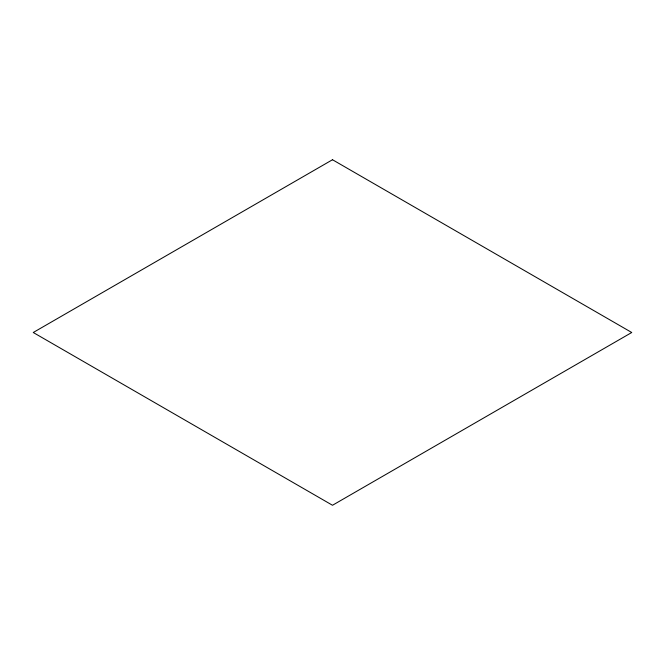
<?xml version="1.0" encoding="UTF-8"?>
<svg xmlns="http://www.w3.org/2000/svg" width="665" height="665" viewBox="0 0 665 665"><rect width="100%" height="100%" fill="white"/><g stroke="black" fill="none" stroke-linecap="round" stroke-linejoin="round"><path stroke-width="1" d="M332.5 159.733L33.25 332.5L332.5 505.267L631.75 332.5L332.5 159.733"/></g></svg>
